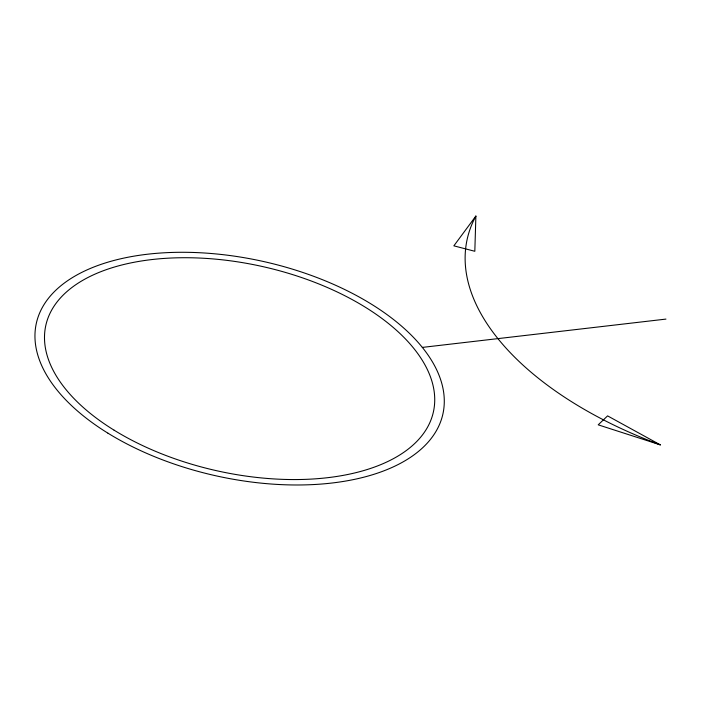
<?xml version="1.0" encoding="UTF-8"?>
<svg xmlns="http://www.w3.org/2000/svg" width="701" height="701" viewBox="0 0 701 701"><rect width="100%" height="100%" fill="white"/><g stroke="black" fill="none" stroke-linecap="round" stroke-linejoin="round"><path stroke-width="1.05" d="M475.883 216.066L474.822 251.282L453.854 245.841L475.883 216.066A311.095 163.938 12.6 0 0 660.333 444.863L598.207 424.832L607.592 415.877L660.333 444.863M422.326 347.407L665.95 319.095M107.954 433.183A208.285 109.759 12.6 0 0 441.157 420.197A208.285 109.759 12.6 0 0 169.73 252.526A208.285 109.759 12.6 0 0 107.954 433.183M114.097 430.177A198.558 104.633 12.6 0 0 431.746 417.787A198.558 104.633 12.6 0 0 172.998 257.95A198.558 104.633 12.6 0 0 114.097 430.177"/></g></svg>
